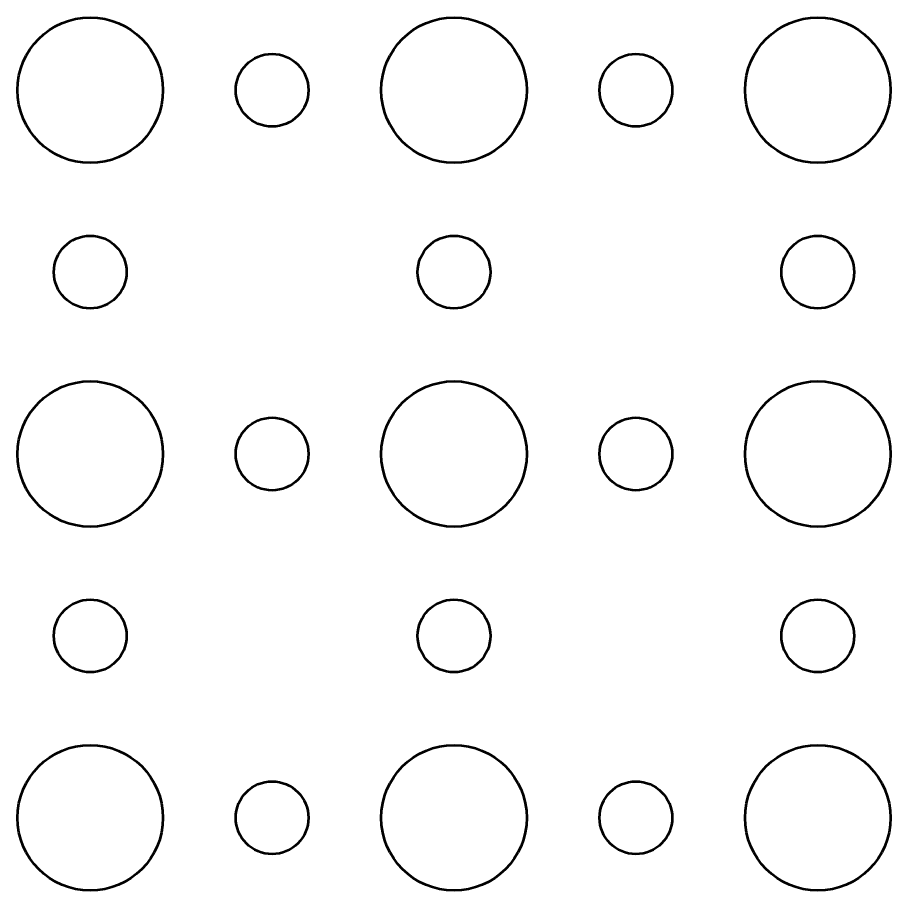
# Model space of a CAD drawing. Header units: centimetres. Extents: x -27.7 to 27.6, y -20.2 to 43.3.
# Drawn here: x -7.8 to -4.2, y -19.8 to -16.2 of the extents above; entities that cross this region are included whole.
import ezdxf

# ---------------------------------------------------------------- set-up
doc = ezdxf.new("R2010")
doc.units = ezdxf.units.CM
doc.header["$MEASUREMENT"] = 0
doc.layers.add('Layer 1', color=7, linetype='Continuous')

msp = doc.modelspace()

# ---------------------------------------------------------------- linework, layer by layer
at = {"layer": 'Layer 1', "lineweight": 53}
for centre, major_axis in [((-7.49999, -16.50001), (0, 0.30001)), ((-5.99999, -16.50001), (0, 0.30001)), ((-4.49999, -16.50001), (0, 0.30001)), ((-6.75, -16.5), (0, 0.15)), ((-5.25, -16.5), (0, 0.15)), ((-7.5, -17.25), (0, 0.15)), ((-6, -17.25), (0, 0.15)), ((-4.5, -17.25), (0, 0.15)), ((-7.49999, -18.00001), (0, 0.30001)), ((-5.99999, -18.00001), (0, 0.30001)), ((-4.49999, -18.00001), (0, 0.30001)), ((-6.75, -18), (0, 0.15)), ((-5.25, -18), (0, 0.15)), ((-7.5, -18.75), (0, 0.15)), ((-6, -18.75), (0, 0.15)), ((-4.5, -18.75), (0, 0.15)), ((-7.49999, -19.50001), (0, 0.30001)), ((-5.99999, -19.50001), (0, 0.30001)), ((-4.49999, -19.50001), (0, 0.30001)), ((-6.75, -19.5), (0, 0.15)), ((-5.25, -19.5), (0, 0.15))]:
    msp.add_ellipse(centre, major_axis=major_axis, ratio=1, dxfattribs=at)

doc.saveas('drawing.dxf')
